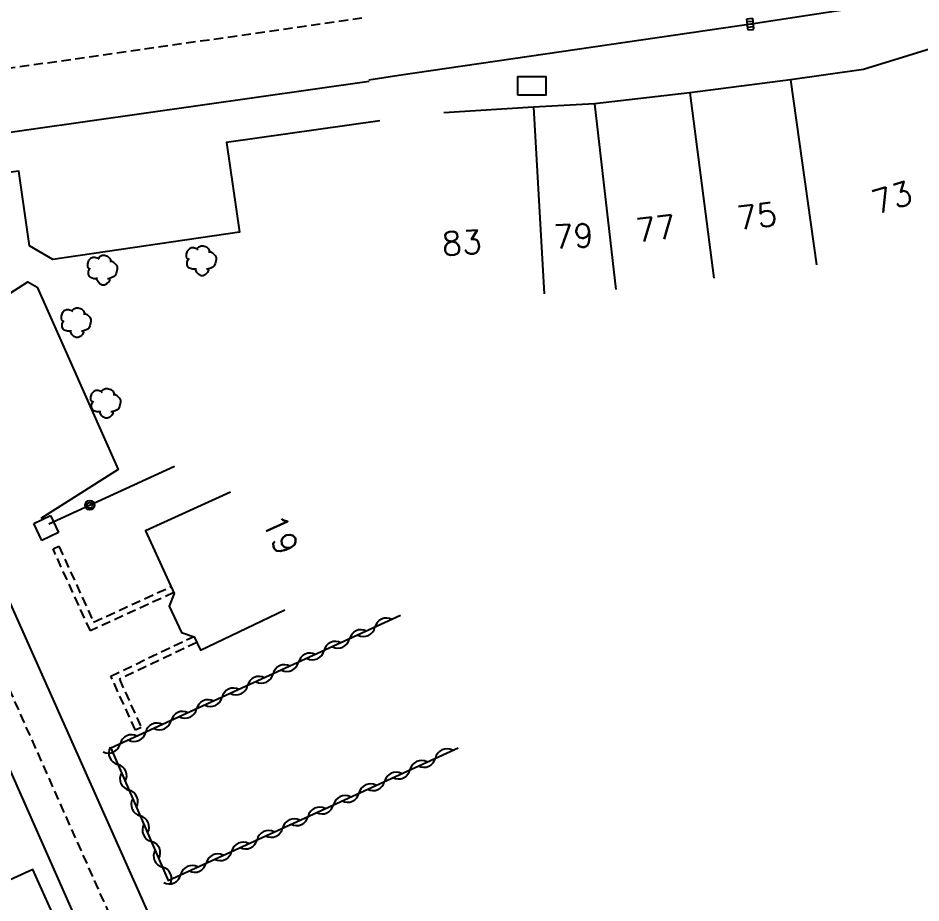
# Model space of a CAD drawing. Header units: millimetres. Extents: x 134000 to 135000, y 131000 to 132000.
# Drawn here: x 134167.54 to 134215.88, y 131262.64 to 131310 of the extents above; entities that cross this region are included whole.
import ezdxf
from ezdxf.enums import TextEntityAlignment as Align

# ---------------------------------------------------------------- set-up
doc = ezdxf.new("R2010")
doc.units = ezdxf.units.MM
doc.linetypes.add('DASHED', pattern=[0.75, 0.5, -0.25])
doc.layers.get('0').update_dxf_attribs({"linetype": 'CONTINUOUS'})
for name, color, linetype in [('W0001', 6, 'DASHED'), ('W0008', 7, 'CONTINUOUS'), ('W0100', 7, 'CONTINUOUS'), ('W0112', 1, 'DASHED'), ('W0300', 7, 'CONTINUOUS'), ('W0310', 3, 'CONTINUOUS'), ('W0322', 7, 'CONTINUOUS'), ('W0400', 7, 'CONTINUOUS'), ('W0991', 7, 'CONTINUOUS'), ('W1102', 7, 'CONTINUOUS'), ('W1471', 7, 'CONTINUOUS')]:
    doc.layers.add(name, color=color, linetype=linetype)
doc.styles.get("Standard").update_dxf_attribs({"font": 'romans.shx', "width": 0.85})

# ---------------------------------------------------------------- blocks, each defined once
blk = doc.blocks.new('T400')
for p, q in [((-0.15, 0.3), (0.15, 0.3)), ((-0.15, -0.25), (-0.15, 0.3)), ((-0.15, 0.15), (0.15, 0.15)), ((-0.15, 0), (0.15, 0)), ((0.15, 0.3), (0.15, -0.25)), ((-0.15, -0.15), (0.15, -0.15)), ((-0.15, -0.25), (-0.15, -0.3)), ((-0.15, -0.3), (0.15, -0.3)), ((0.15, -0.3), (0.15, -0.25))]:
    blk.add_line(p, q)
blk = doc.blocks.new('T1471')
at = {"color": 0, "linetype": 'Continuous', "flags": 128}
blk.add_lwpolyline([(-0.75, -0.5), (-0.75, 0.5), (0.75, 0.5), (0.75, -0.5), (-0.75, -0.5)], dxfattribs=at)
blk = doc.blocks.new('t112o')
at = {"color": 0, "linetype": 'Continuous'}
for p, q in [((-0.5, 0.5), (0.5, 0.5)), ((-0.5, -0.5), (-0.5, 0.5)), ((0.5, 0.5), (0.5, -0.5)), ((0.5, -0.5), (-0.5, -0.5))]:
    blk.add_line(p, q, dxfattribs=at)
blk = doc.blocks.new('T300')
for p, q in [((-0.8, 0.514), (-0.857, 0.343)), ((-0.686, 0.629), (-0.8, 0.514)), ((-0.571, 0.686), (-0.686, 0.629)), ((-0.457, 0.686), (-0.571, 0.686)), ((-0.286, 0.629), (-0.457, 0.686)), ((-0.286, 0.629), (-0.171, 0.743)), ((-0.229, 0.571), (-0.286, 0.629)), ((-0.171, 0.743), (-0.057, 0.8)), ((-0.057, 0.8), (0.057, 0.8)), ((0.057, 0.8), (0.229, 0.743)), ((0.229, 0.743), (0.343, 0.629)), ((0.343, 0.629), (0.4, 0.514)), ((0.4, 0.514), (0.4, 0.457)), ((-0.857, 0.343), (-0.857, 0.171)), ((-0.857, 0.171), (-0.743, 0.057)), ((-0.8, -0.057), (-0.743, 0.057)), ((-0.743, 0.057), (-0.686, 0.114)), ((0.457, 0.457), (0.343, 0.457)), ((0.571, 0.4), (0.457, 0.457)), ((0.571, 0.4), (0.686, 0.286)), ((0.686, 0.286), (0.743, 0.171)), ((0.743, 0.057), (0.686, -0.171)), ((0.743, 0.171), (0.743, 0.057)), ((-0.8, -0.171), (-0.8, -0.057)), ((-0.8, -0.229), (-0.8, -0.171)), ((-0.743, -0.343), (-0.8, -0.229)), ((-0.686, -0.4), (-0.743, -0.343)), ((-0.514, -0.457), (-0.686, -0.4)), ((-0.4, -0.457), (-0.514, -0.457)), ((-0.4, -0.457), (-0.343, -0.457)), ((-0.343, -0.457), (-0.343, -0.4)), ((-0.343, -0.514), (-0.343, -0.457)), ((0.286, -0.457), (0.229, -0.457)), ((0.457, -0.4), (0.286, -0.457)), ((0.343, -0.514), (0.343, -0.457)), ((0.571, -0.343), (0.457, -0.4)), ((0.629, -0.286), (0.571, -0.343)), ((0.686, -0.171), (0.629, -0.286)), ((-0.286, -0.629), (-0.343, -0.514)), ((-0.171, -0.743), (-0.286, -0.629)), ((-0.057, -0.8), (-0.171, -0.743)), ((0.057, -0.8), (-0.057, -0.8)), ((0.171, -0.743), (0.057, -0.8)), ((0.229, -0.686), (0.171, -0.743)), ((0.286, -0.629), (0.229, -0.686)), ((0.343, -0.514), (0.286, -0.629))]:
    blk.add_line(p, q)
blk = doc.blocks.new('t322o')
at = {"color": 0, "linetype": 'Continuous'}
for radius in [0.25, 0.15]:
    blk.add_circle((0, 0), radius, dxfattribs=at)
blk = doc.blocks.new('t310o')
at = {"color": 0, "linetype": 'Continuous'}
for centre, start, end in [((-0.5, 0.375), 216.8699, 323.1304), ((0.5, -0.375), 36.8699, 143.1303)]:
    blk.add_arc(centre, 0.625, start, end, dxfattribs=at)

msp = doc.modelspace()

# ---------------------------------------------------------------- linework, layer by layer
at = {"layer": 'W0001', "flags": 128}
msp.add_lwpolyline([(134136.016, 131334.526), (134139.705, 131329.934), (134142.501, 131325.942), (134146.495, 131319.794), (134149.531, 131314.605), (134152.167, 131309.574), (134158.319, 131294.085), (134163.352, 131282.428), (134183.244, 131237.716), (134191.312, 131219.672), (134192.99, 131215.839), (134194.348, 131212.406), (134194.969, 131210.531)], dxfattribs=at)
at = {"layer": 'W0001'}
msp.add_lwpolyline([(134185.952, 131309.99), (134153.816, 131305.424), (134145.054, 131302.821), (134141.139, 131301.783), (134130.674, 131300.825), (134120.697, 131299.855), (134107.279, 131296.987), (134093.288, 131295.051), (134072.766, 131291.824), (134059.923, 131289.744), (134056.06, 131292.354)], dxfattribs=at)
at = {"layer": 'W0008'}
for p, q in [((134207.027, 131309.708), (134187.926, 131306.924)), ((134187.926, 131306.924), (134186.316, 131306.689))]:
    msp.add_line(p, q, dxfattribs=at)
for points in [[(134301.954, 131338.667), (134290.36, 131334.821), (134277.606, 131330.522), (134277.299, 131330.406), (134242.986, 131318.916), (134242.635, 131318.729), (134232.431, 131315.31), (134227.705, 131313.859), (134222.571, 131312.508), (134216.586, 131311.222), (134212.635, 131310.562), (134207.027, 131309.708)], [(134186.905, 131304.504), (134178.702, 131303.338), (134179.397, 131298.541), (134169.4, 131297.08), (134168.163, 131297.812), (134167.592, 131301.818), (134165.335, 131301.524), (134162.666, 131296.919), (134164.212, 131293.432), (134168.073, 131295.878), (134168.571, 131295.605), (134172.904, 131285.834), (134168.755, 131283.216)]]:
    msp.add_lwpolyline(points, dxfattribs=at)
for points in [[(134133.716, 131333.113, -0.002913), (134135.325, 131331.098, -0.010332), (134136.814, 131329.128, -0.000748), (134140.85, 131323.536, -0.006576), (134141.299, 131322.893, -0.010453), (134143.544, 131319.44, -0.011054), (134145.525, 131316.085, -0.005828), (134147.373, 131312.7, -0.005866), (134149.13, 131309.294, -0.003489), (134152.181, 131303.097, -0.00768), (134153.504, 131300.251), (134165.348, 131273.667), (134173.017, 131256.395), (134191.271, 131215.284, -0.000842), (134191.745, 131214.212, -0.001145), (134192.09, 131213.422, -0.02009), (134192.396, 131212.634, -0.013837), (134192.76, 131211.463, 0.006827), (134193.219, 131209.984)], [(134196.719, 131211.094), (134196.531, 131211.834, 0.01429), (134196.423, 131212.189, 0.00366), (134195.951, 131213.558, 0.003783), (134195.473, 131214.881, 0.012936), (134195.32, 131215.264, 0.001829), (134195.028, 131215.937, 0.00078), (134194.335, 131217.511), (134189.191, 131229.139), (134179.498, 131250.931), (134164.204, 131285.201), (134159.85, 131294.959, -0.077487), (134159.677, 131295.599, -0.035844), (134159.621, 131297.024, -0.059332), (134159.785, 131298.102, -0.038723), (134160.352, 131299.669, -0.058549), (134161.294, 131301.237, -0.069905), (134162.392, 131302.308, -0.049515), (134164.004, 131303.262, -0.07357), (134165.217, 131303.622), (134186.331, 131306.633)]]:
    msp.add_lwpolyline(points, format="xyb", dxfattribs=at)
at = {"layer": 'W0100'}
msp.add_lwpolyline([(134236.344, 131308.331), (134235.114, 131313.178), (134217.549, 131308.716), (134212.801, 131307.254), (134208.89, 131306.699), (134203.516, 131306.006), (134198.398, 131305.412), (134195.145, 131305.228), (134190.34, 131304.933)], dxfattribs=at)
at = {"layer": 'W0100', "flags": 128}
for points in [[(134178.916, 131284.634), (134174.371, 131282.551), (134175.903, 131279.208), (134175.638, 131278.523), (134176.285, 131277.115), (134176.968, 131276.884), (134177.305, 131276.176), (134181.82, 131278.322)], [(134166.979, 131255.305), (134171.53, 131257.373), (134169.945, 131260.862), (134168.334, 131264.429), (134163.778, 131262.371)]]:
    msp.add_lwpolyline(points, dxfattribs=at)
at = {"layer": 'W0112'}
for points in [[(134175.882, 131279.254), (134171.412, 131277.205), (134169.414, 131281.588), (134169.732, 131281.733), (134171.585, 131277.67), (134175.736, 131279.572)], [(134177.108, 131276.589), (134172.964, 131274.619), (134174.141, 131272.04), (134173.822, 131271.895), (134172.502, 131274.787), (134176.958, 131276.905)]]:
    msp.add_lwpolyline(points, dxfattribs=at)
at = {"layer": 'W0310'}
msp.add_lwpolyline([(134188.013, 131278.022), (134172.503, 131270.922), (134175.587, 131263.85), (134191.097, 131270.949)], dxfattribs=at)
at = {"layer": 'W0322'}
msp.add_lwpolyline([(134175.923, 131286.009), (134169.189, 131282.923)], dxfattribs=at)
at = {"layer": 'W1102'}
for p, q in [((134208.89, 131306.699), (134210.294, 131296.798)), ((134203.516, 131306.006), (134204.795, 131296.088)), ((134195.145, 131305.228), (134195.708, 131295.244)), ((134198.398, 131305.412), (134199.551, 131295.479))]:
    msp.add_line(p, q, dxfattribs=at)

# ---------------------------------------------------------------- block references
at = {"layer": 'W0112', "rotation": 295.3901999203882}
msp.add_blockref('t112o', (134169.048, 131282.713), dxfattribs=at)
at = {"layer": 'W0300'}
for p in [(134177.4, 131297.016), (134172.11, 131296.511), (134170.702, 131293.701), (134172.282, 131289.381)]:
    msp.add_blockref('T300', p, dxfattribs=at)
at = {"layer": 'W0310'}
for p, rotation in [((134186.65, 131277.397), 204.5937860955611), ((134185.286, 131276.773), 204.5937860955611), ((134183.922, 131276.149), 204.5937860955611), ((134182.558, 131275.524), 204.5937860955611), ((134181.194, 131274.9), 204.5937860955611), ((134179.83, 131274.276), 204.5937860955611), ((134178.466, 131273.652), 204.5937860955611), ((134177.102, 131273.027), 204.5937860955611), ((134175.738, 131272.403), 204.5937860955611), ((134174.374, 131271.779), 204.5937860955611), ((134173.01, 131271.155), 204.5937860955611), ((134172.88, 131270.059), 293.5571269372076), ((134189.887, 131270.395), 24.59378609565003), ((134188.523, 131269.771), 24.59378609565003), ((134173.479, 131268.684), 293.5571269372076), ((134187.159, 131269.146), 24.59378609565003), ((134185.795, 131268.522), 24.59378609565003), ((134184.431, 131267.898), 24.59378609565003), ((134174.079, 131267.309), 293.5571269372076), ((134183.067, 131267.274), 24.59378609565003), ((134181.703, 131266.649), 24.59378609565003), ((134174.678, 131265.934), 293.5571269372076), ((134180.339, 131266.025), 24.59378609565003), ((134178.975, 131265.401), 24.59378609565003), ((134175.278, 131264.559), 293.5571269372076), ((134177.611, 131264.776), 24.59378609565003), ((134176.247, 131264.152), 24.59378609565003)]:
    msp.add_blockref('t310o', p, dxfattribs=dict(at, rotation=rotation))
at = {"layer": 'W0322', "rotation": 204.6213187178327}
msp.add_blockref('t322o', (134171.378, 131283.926), dxfattribs=at)
at = {"layer": 'W0400', "rotation": 4.748685775673857}
msp.add_blockref('T400', (134206.742, 131309.684), dxfattribs=at)
at = {"layer": 'W1471'}
msp.add_blockref('T1471', (134195.056, 131306.377), dxfattribs=at)

# ---------------------------------------------------------------- texts
at = {"layer": 'W0991'}
for s, rotation, p in [('73', 17.1201, (134214.332, 131300.401)), ('75', 7.3444, (134207.098, 131299.41)), ('77', 6.6212, (134201.684, 131298.747)), ('79', 3.2406, (134197.278, 131298.338)), ('83', 3.5219, (134191.299, 131297.978)), ('19', 294.417, (134181.601, 131282.363))]:
    msp.add_text(s, height=1.25, rotation=rotation, dxfattribs=at).set_placement(p, align=Align.MIDDLE)

doc.saveas('drawing.dxf')
